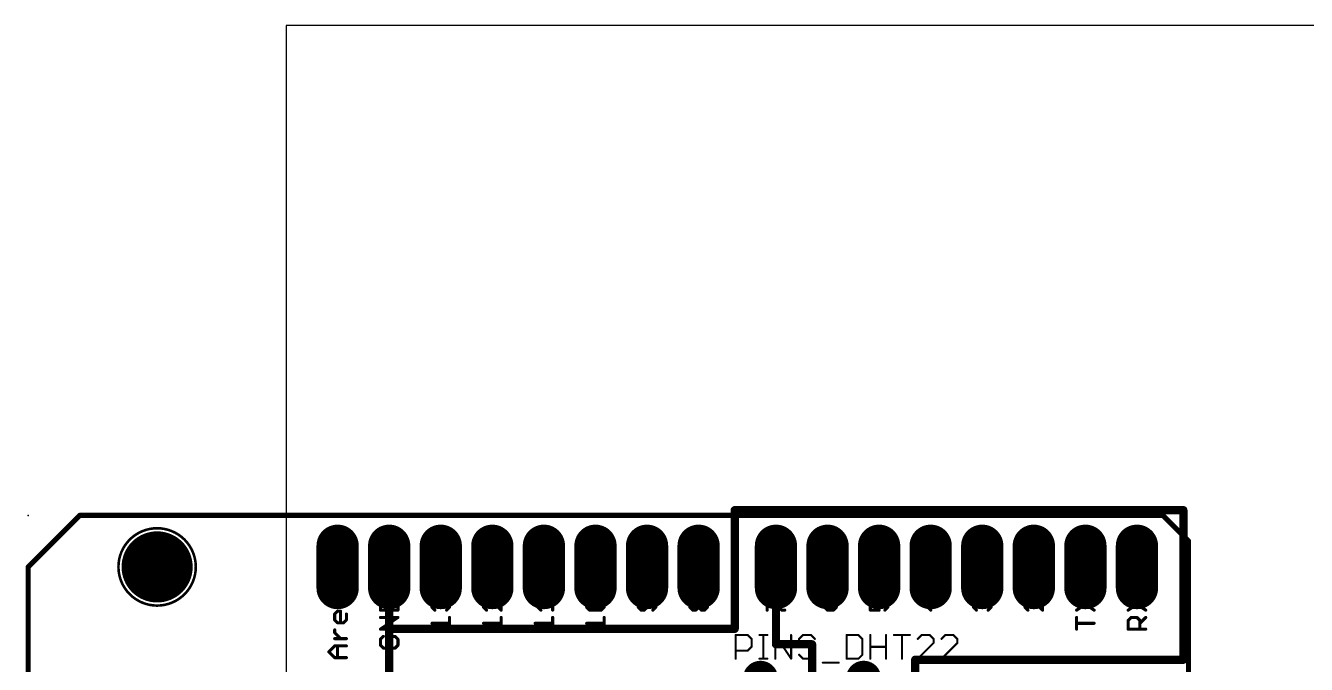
# Model space of a CAD drawing. Extents: x -28 to 100, y 0 to 80.
# Drawn here: x -12.8 to 50.3, y 48.5 to 80 of the extents above; entities that cross this region are included whole.
import ezdxf

# ---------------------------------------------------------------- set-up
doc = ezdxf.new("R2010")
doc.units = 0
for name, color, linetype in [('1', 22, 'CONTINUOUS'), ('17', 82, 'CONTINUOUS'), ('19', 53, 'CONTINUOUS'), ('20', 7, 'CONTINUOUS'), ('21', 253, 'CONTINUOUS'), ('23', 7, 'CONTINUOUS'), ('25', 253, 'CONTINUOUS'), ('29', 253, 'CONTINUOUS'), ('30', 253, 'CONTINUOUS'), ('41', 22, 'CONTINUOUS'), ('42', 175, 'CONTINUOUS'), ('44', 253, 'CONTINUOUS'), ('51', 253, 'CONTINUOUS')]:
    doc.layers.add(name, color=color, linetype=linetype)

# ---------------------------------------------------------------- blocks, each defined once
blk = doc.blocks.new('LONGP100')
at = {"const_width": 1}
blk.add_lwpolyline([(-0.5, 0), (0.5, 0)], dxfattribs=at)
at = {"const_width": 0.5}
for points in [[(-0.5, 0.25, 1), (-0.5, -0.25)], [(0.5, -0.25, 1), (0.5, 0.25)]]:
    blk.add_lwpolyline(points, format="xyb", dxfattribs=at)

msp = doc.modelspace()

# ---------------------------------------------------------------- linework, layer by layer
at = {"layer": '1'}
for points, const_width in [([(44.196, 56.134), (22.098, 56.134)], 0.4064), ([(22.098, 56.134), (22.098, 50.292)], 0.4064), ([(44.196, 48.768), (44.196, 56.134)], 0.4064), ([(30.48, 55.88), (22.86, 55.88)], 0.254), ([(5.08, 53.34), (5.08, 50.292)], 0.4064), ([(24.13, 53.34), (24.13, 49.53)], 0.4064), ([(5.08, 42.418), (5.08, 50.292)], 0.4064), ([(22.098, 50.292), (5.08, 50.292)], 0.4064), ([(24.13, 49.53), (25.908, 49.53)], 0.4064), ([(25.908, 49.53), (25.908, 46.736)], 0.4064), ([(30.988, 46.736), (30.988, 48.768)], 0.4064), ([(30.988, 48.768), (44.196, 48.768)], 0.4064)]:
    msp.add_lwpolyline(points, dxfattribs=dict(at, const_width=const_width))
for points, const_width in [([(22.098, 56.2356, 1), (22.098, 56.0324)], 0.2032), ([(22.1996, 56.134, 1), (21.9964, 56.134)], 0.2032), ([(44.2976, 56.134, 1), (44.0944, 56.134)], 0.2032), ([(44.196, 56.0324, 1), (44.196, 56.2356)], 0.2032), ([(22.86, 55.9435, 1), (22.86, 55.8165)], 0.127), ([(30.48, 55.8165, 1), (30.48, 55.9435)], 0.127), ([(5.1816, 53.34, 1), (4.9784, 53.34)], 0.2032), ([(24.2316, 53.34, 1), (24.0284, 53.34)], 0.2032), ([(5.1816, 50.292, 1), (4.9784, 50.292)], 0.2032), ([(5.08, 50.3936, 1), (5.08, 50.1904)], 0.2032), ([(22.098, 50.1904, 1), (22.098, 50.3936)], 0.2032), ([(4.9784, 50.292, 1), (5.1816, 50.292)], 0.2032), ([(21.9964, 50.292, 1), (22.1996, 50.292)], 0.2032), ([(24.13, 49.6316, 1), (24.13, 49.4284)], 0.2032), ([(24.0284, 49.53, 1), (24.2316, 49.53)], 0.2032), ([(26.0096, 49.53, 1), (25.8064, 49.53)], 0.2032), ([(25.908, 49.4284, 1), (25.908, 49.6316)], 0.2032), ([(31.0896, 48.768, 1), (30.8864, 48.768)], 0.2032), ([(30.988, 48.8696, 1), (30.988, 48.6664)], 0.2032), ([(44.0944, 48.768, 1), (44.2976, 48.768)], 0.2032), ([(44.196, 48.6664, 1), (44.196, 48.8696)], 0.2032)]:
    msp.add_lwpolyline(points, format="xyb", dxfattribs=dict(at, const_width=const_width))
at = {"layer": '19'}
msp.add_line((22.098, 56.134), (22.86, 55.88), dxfattribs=at)
at = {"layer": '20'}
for p, q in [((100, 80), (0, 80)), ((0, 80), (0, 0))]:
    msp.add_line(p, q, dxfattribs=at)
msp.add_circle((-6.35, 53.34), 1.651, dxfattribs=at)
at = {"layer": '21', "const_width": 0.0762}
for points in [[(2.1344, 51.8376, 1), (2.0805, 51.7837)], [(2.2515, 51.7047, 1), (2.2515, 51.6285)], [(2.2246, 51.6396, 1), (2.2785, 51.6935)], [(2.5777, 51.8106, 1), (2.5015, 51.8106)], [(2.9718, 51.6285, 1), (2.9718, 51.7047)], [(4.7915, 51.825, 1), (4.7915, 51.7488)], [(4.8185, 51.76, 1), (4.7646, 51.8138)], [(5.3947, 51.8138, 1), (5.3408, 51.76)], [(5.3677, 51.7488, 1), (5.3677, 51.825)], [(7.3315, 51.825, 1), (7.3315, 51.7488)], [(7.3585, 51.76, 1), (7.3046, 51.8138)], [(7.5025, 51.8138, 1), (7.4486, 51.76)], [(7.4756, 51.7488, 1), (7.4756, 51.825)], [(7.7637, 51.825, 1), (7.7637, 51.7488)], [(7.7906, 51.76, 1), (7.7367, 51.8138)], [(7.9347, 51.8138, 1), (7.8808, 51.76)], [(7.9077, 51.7488, 1), (7.9077, 51.825)], [(9.8715, 51.825, 1), (9.8715, 51.7488)], [(9.8985, 51.76, 1), (9.8446, 51.8138)], [(10.0425, 51.8138, 1), (9.9886, 51.76)], [(10.0156, 51.7488, 1), (10.0156, 51.825)], [(10.6299, 51.7869, 1), (10.5537, 51.7869)], [(13.1699, 51.7869, 1), (13.0937, 51.7869)], [(14.9515, 51.825, 1), (14.9515, 51.7488)], [(14.9785, 51.8138, 1), (14.9246, 51.76)], [(14.9785, 51.76, 1), (14.9246, 51.8138)], [(15.5547, 51.8138, 1), (15.5008, 51.76)], [(15.5277, 51.7488, 1), (15.5277, 51.825)], [(17.4915, 51.825, 1), (17.4915, 51.7488)], [(17.5185, 51.76, 1), (17.4646, 51.8138)], [(17.8177, 51.7869, 1), (17.7415, 51.7869)], [(18.0947, 51.8138, 1), (18.0408, 51.76)], [(18.0677, 51.7488, 1), (18.0677, 51.825)], [(20.0315, 51.825, 1), (20.0315, 51.7488)], [(20.0585, 51.76, 1), (20.0046, 51.8138)], [(20.2025, 51.8138, 1), (20.1486, 51.76)], [(20.1756, 51.7488, 1), (20.1756, 51.825)], [(20.4637, 51.825, 1), (20.4637, 51.7488)], [(20.4906, 51.76, 1), (20.4367, 51.8138)], [(20.6347, 51.8138, 1), (20.5808, 51.76)], [(20.6077, 51.7488, 1), (20.6077, 51.825)], [(23.7356, 51.7869, 1), (23.6594, 51.7869)], [(23.6975, 51.825, 1), (23.6975, 51.7488)], [(23.8685, 51.8138, 1), (23.8146, 51.76)], [(23.8415, 51.7488, 1), (23.8415, 51.825)], [(26.2715, 51.8039, 1), (26.2034, 51.7699)], [(26.8137, 51.825, 1), (26.8137, 51.7488)], [(26.8406, 51.76, 1), (26.7867, 51.8138)], [(26.9847, 51.8138, 1), (26.9308, 51.76)], [(26.9577, 51.7488, 1), (26.9577, 51.825)], [(28.8156, 51.7869, 1), (28.7394, 51.7869)], [(29.2096, 51.825, 1), (29.2096, 51.7488)], [(29.2366, 51.76, 1), (29.1827, 51.8138)], [(29.5247, 51.8138, 1), (29.4708, 51.76)], [(29.4977, 51.7488, 1), (29.4977, 51.825)], [(31.7877, 51.7869, 1), (31.7115, 51.7869)], [(34.0015, 51.825, 1), (34.0015, 51.7488)], [(34.0285, 51.76, 1), (33.9746, 51.8138)], [(34.1725, 51.8138, 1), (34.1186, 51.76)], [(34.1456, 51.7488, 1), (34.1456, 51.825)], [(34.4337, 51.825, 1), (34.4337, 51.7488)], [(34.4606, 51.76, 1), (34.4067, 51.8138)], [(34.6047, 51.8138, 1), (34.5508, 51.76)], [(34.5777, 51.7488, 1), (34.5777, 51.825)], [(36.5415, 51.825, 1), (36.5415, 51.7488)], [(36.5685, 51.76, 1), (36.5146, 51.8138)], [(36.7125, 51.8138, 1), (36.6586, 51.76)], [(36.6856, 51.7488, 1), (36.6856, 51.825)], [(37.2999, 51.7869, 1), (37.2237, 51.7869)], [(38.9586, 51.8186, 1), (38.9163, 51.7552)], [(39.8229, 51.7552, 1), (39.7807, 51.8186)], [(41.4986, 51.8186, 1), (41.4563, 51.7552)], [(42.3629, 51.7552, 1), (42.3207, 51.8186)], [(2.5015, 51.5225, 1), (2.5777, 51.5225)], [(2.5396, 51.2013, 1), (2.5396, 51.1251)], [(2.5666, 51.1363, 1), (2.5127, 51.1902)], [(2.7218, 51.1632, 1), (2.6456, 51.1632)], [(2.6837, 51.1251, 1), (2.6837, 51.2013)], [(4.6205, 51.6698, 1), (4.6744, 51.6159)], [(4.6856, 51.6429, 1), (4.6094, 51.6429)], [(4.6475, 51.2488, 1), (4.6475, 51.1726)], [(4.6094, 51.2107, 1), (4.6856, 51.2107)], [(5.5499, 51.6429, 1), (5.4737, 51.6429)], [(5.4737, 51.2107, 1), (5.5499, 51.2107)], [(5.4849, 51.6159, 1), (5.5387, 51.6698)], [(5.5118, 51.1726, 1), (5.5118, 51.2488)], [(7.1605, 51.6698, 1), (7.2144, 51.6159)], [(7.2144, 51.3817, 1), (7.1605, 51.3278)], [(7.2256, 51.6429, 1), (7.1494, 51.6429)], [(7.1494, 51.3547, 1), (7.2256, 51.3547)], [(7.3046, 51.1837, 1), (7.3585, 51.2376)], [(7.6577, 51.6429, 1), (7.5815, 51.6429)], [(7.5927, 51.6698, 1), (7.6466, 51.6159)], [(7.5815, 51.4988, 1), (7.6577, 51.4988)], [(7.5927, 51.6159, 1), (7.6466, 51.6698)], [(7.8808, 51.2376, 1), (7.9347, 51.1837)], [(8.0899, 51.6429, 1), (8.0137, 51.6429)], [(8.0137, 51.3547, 1), (8.0899, 51.3547)], [(8.0249, 51.6159, 1), (8.0787, 51.6698)], [(8.0787, 51.3278, 1), (8.0249, 51.3817)], [(9.7005, 51.6698, 1), (9.7544, 51.6159)], [(9.7544, 51.3817, 1), (9.7005, 51.3278)], [(9.7656, 51.6429, 1), (9.6894, 51.6429)], [(9.6894, 51.3547, 1), (9.7656, 51.3547)], [(9.8446, 51.1837, 1), (9.8985, 51.2376)], [(10.5537, 51.2107, 1), (10.6299, 51.2107)], [(10.5649, 51.1837, 1), (10.6187, 51.2376)], [(12.2944, 51.5257, 1), (12.2405, 51.4719)], [(12.2675, 51.5369, 1), (12.2675, 51.4607)], [(12.5286, 51.1837, 1), (12.5825, 51.2376)], [(13.0937, 51.2107, 1), (13.1699, 51.2107)], [(13.1318, 51.4607, 1), (13.1318, 51.5369)], [(14.7805, 51.6698, 1), (14.8344, 51.6159)], [(14.8344, 51.3817, 1), (14.7805, 51.3278)], [(14.8456, 51.6429, 1), (14.7694, 51.6429)], [(14.7694, 51.3547, 1), (14.8456, 51.3547)], [(14.9515, 51.2488, 1), (14.9515, 51.1726)], [(14.9246, 51.1837, 1), (14.9785, 51.2376)], [(15.5008, 51.2376, 1), (15.5547, 51.1837)], [(15.5008, 51.1837, 1), (15.5547, 51.2376)], [(15.5277, 51.1726, 1), (15.5277, 51.2488)], [(15.7099, 51.6429, 1), (15.6337, 51.6429)], [(15.6337, 51.3547, 1), (15.7099, 51.3547)], [(15.6449, 51.6159, 1), (15.6987, 51.6698)], [(15.6987, 51.3278, 1), (15.6449, 51.3817)], [(17.3205, 51.6698, 1), (17.3744, 51.6159)], [(17.3744, 51.3817, 1), (17.3205, 51.3278)], [(17.3856, 51.6429, 1), (17.3094, 51.6429)], [(17.3094, 51.3547, 1), (17.3856, 51.3547)], [(17.4915, 51.2488, 1), (17.4915, 51.1726)], [(17.4646, 51.1837, 1), (17.5185, 51.2376)], [(17.6086, 51.2376, 1), (17.6625, 51.1837)], [(17.6356, 51.1726, 1), (17.6356, 51.2488)], [(17.7415, 51.3547, 1), (17.8177, 51.3547)], [(17.8066, 51.3278, 1), (17.7527, 51.3817)], [(18.0408, 51.2376, 1), (18.0947, 51.1837)], [(18.2499, 51.6429, 1), (18.1737, 51.6429)], [(18.1737, 51.3547, 1), (18.2499, 51.3547)], [(18.1849, 51.6159, 1), (18.2387, 51.6698)], [(18.2387, 51.3278, 1), (18.1849, 51.3817)], [(19.8605, 51.6698, 1), (19.9144, 51.6159)], [(19.9144, 51.3817, 1), (19.8605, 51.3278)], [(19.9256, 51.6429, 1), (19.8494, 51.6429)], [(19.8494, 51.3547, 1), (19.9256, 51.3547)], [(20.0315, 51.2488, 1), (20.0315, 51.1726)], [(20.0046, 51.1837, 1), (20.0585, 51.2376)], [(20.1486, 51.2376, 1), (20.2025, 51.1837)], [(20.1756, 51.1726, 1), (20.1756, 51.2488)], [(20.3577, 51.6429, 1), (20.2815, 51.6429)], [(20.2927, 51.6698, 1), (20.3466, 51.6159)], [(20.3466, 51.3817, 1), (20.2927, 51.3278)], [(20.2815, 51.3547, 1), (20.3577, 51.3547)], [(20.2927, 51.6159, 1), (20.3466, 51.6698)], [(20.3466, 51.3278, 1), (20.2927, 51.3817)], [(20.4637, 51.2488, 1), (20.4637, 51.1726)], [(20.4367, 51.1837, 1), (20.4906, 51.2376)], [(20.5808, 51.2376, 1), (20.6347, 51.1837)], [(20.6077, 51.1726, 1), (20.6077, 51.2488)], [(20.7899, 51.6429, 1), (20.7137, 51.6429)], [(20.7137, 51.3547, 1), (20.7899, 51.3547)], [(20.7249, 51.6159, 1), (20.7787, 51.6698)], [(20.7787, 51.3278, 1), (20.7249, 51.3817)], [(23.6594, 51.2107, 1), (23.7356, 51.2107)], [(24.4177, 51.2488, 1), (24.4177, 51.1726)], [(24.3908, 51.1837, 1), (24.4447, 51.2376)], [(24.5618, 51.1726, 1), (24.5618, 51.2488)], [(26.4085, 51.5257, 1), (26.3546, 51.4719)], [(26.3474, 51.4818, 1), (26.4156, 51.5158)], [(26.7077, 51.6429, 1), (26.6315, 51.6429)], [(26.6427, 51.6698, 1), (26.6966, 51.6159)], [(26.6696, 51.2488, 1), (26.6696, 51.1726)], [(26.6315, 51.2107, 1), (26.7077, 51.2107)], [(26.6427, 51.1837, 1), (26.6966, 51.2376)], [(26.9308, 51.2376, 1), (26.9847, 51.1837)], [(26.9577, 51.1726, 1), (26.9577, 51.2488)], [(27.1399, 51.6429, 1), (27.0637, 51.6429)], [(27.0637, 51.3547, 1), (27.1399, 51.3547)], [(27.0749, 51.6159, 1), (27.1287, 51.6698)], [(27.1287, 51.3278, 1), (27.0749, 51.3817)], [(28.7775, 51.2488, 1), (28.7775, 51.1726)], [(28.7394, 51.2107, 1), (28.8156, 51.2107)], [(29.0386, 51.6698, 1), (29.0925, 51.6159)], [(29.1037, 51.6429, 1), (29.0275, 51.6429)], [(29.0997, 51.5158, 1), (29.0315, 51.4818)], [(29.0275, 51.4988, 1), (29.1037, 51.4988)], [(29.1756, 51.1936, 1), (29.2437, 51.2277)], [(29.2096, 51.1726, 1), (29.2096, 51.2488)], [(29.4708, 51.2376, 1), (29.5247, 51.1837)], [(29.6799, 51.6429, 1), (29.6037, 51.6429)], [(29.6037, 51.3547, 1), (29.6799, 51.3547)], [(29.6149, 51.6159, 1), (29.6687, 51.6698)], [(29.6687, 51.3278, 1), (29.6149, 51.3817)], [(31.3444, 51.6698, 1), (31.2905, 51.6159)], [(31.3175, 51.681, 1), (31.3175, 51.6048)], [(31.7115, 51.2107, 1), (31.7877, 51.2107)], [(31.7227, 51.1837, 1), (31.7766, 51.2376)], [(32.1818, 51.6048, 1), (32.1818, 51.681)], [(33.8305, 51.6698, 1), (33.8844, 51.6159)], [(33.8844, 51.3817, 1), (33.8305, 51.3278)], [(33.8956, 51.6429, 1), (33.8194, 51.6429)], [(33.8194, 51.3547, 1), (33.8956, 51.3547)], [(33.9746, 51.1837, 1), (34.0285, 51.2376)], [(34.3277, 51.6429, 1), (34.2515, 51.6429)], [(34.2627, 51.6698, 1), (34.3166, 51.6159)], [(34.2515, 51.4988, 1), (34.3277, 51.4988)], [(34.2627, 51.6159, 1), (34.3166, 51.6698)], [(34.5508, 51.2376, 1), (34.6047, 51.1837)], [(34.7599, 51.6429, 1), (34.6837, 51.6429)], [(34.6837, 51.3547, 1), (34.7599, 51.3547)], [(34.6949, 51.6159, 1), (34.7487, 51.6698)], [(34.7487, 51.3278, 1), (34.6949, 51.3817)], [(36.3705, 51.6698, 1), (36.4244, 51.6159)], [(36.4244, 51.3817, 1), (36.3705, 51.3278)], [(36.4356, 51.6429, 1), (36.3594, 51.6429)], [(36.3594, 51.3547, 1), (36.4356, 51.3547)], [(36.5146, 51.1837, 1), (36.5685, 51.2376)], [(37.2237, 51.2107, 1), (37.2999, 51.2107)], [(37.2349, 51.1837, 1), (37.2887, 51.2376)], [(38.9163, 51.2424, 1), (38.9586, 51.179)], [(39.7807, 51.179, 1), (39.8229, 51.2424)], [(41.4563, 51.2424, 1), (41.4986, 51.179)], [(42.3207, 51.179, 1), (42.3629, 51.2424)], [(2.3686, 51.0461, 1), (2.4225, 50.9922)], [(2.4225, 50.758, 1), (2.3686, 50.7041)], [(2.4337, 51.0192, 1), (2.3575, 51.0192)], [(2.3575, 50.7311, 1), (2.4337, 50.7311)], [(2.5396, 50.6251, 1), (2.5396, 50.5489)], [(2.5127, 50.5601, 1), (2.5666, 50.6139)], [(2.6456, 50.587, 1), (2.7218, 50.587)], [(2.8008, 50.6139, 1), (2.8547, 50.5601)], [(2.8277, 50.5489, 1), (2.8277, 50.6251)], [(3.0099, 51.0192, 1), (2.9337, 51.0192)], [(2.9337, 50.7311, 1), (3.0099, 50.7311)], [(2.9987, 50.7041, 1), (2.9449, 50.758)], [(4.6475, 50.8895, 1), (4.6475, 50.8133)], [(5.5329, 50.8197, 1), (5.4907, 50.8831)], [(5.5118, 50.8133, 1), (5.5118, 50.8895)], [(7.2144, 50.5902, 1), (7.1605, 50.5363)], [(7.1875, 50.6014, 1), (7.1875, 50.5252)], [(8.0899, 50.8514, 1), (8.0137, 50.8514)], [(8.0518, 50.5252, 1), (8.0518, 50.6014)], [(9.7544, 50.5902, 1), (9.7005, 50.5363)], [(9.7275, 50.6014, 1), (9.7275, 50.5252)], [(10.6299, 50.8514, 1), (10.5537, 50.8514)], [(10.5918, 50.5252, 1), (10.5918, 50.6014)], [(12.2944, 50.5902, 1), (12.2405, 50.5363)], [(12.2675, 50.6014, 1), (12.2675, 50.5252)], [(13.1699, 50.8514, 1), (13.0937, 50.8514)], [(13.1318, 50.5252, 1), (13.1318, 50.6014)], [(14.8344, 50.5902, 1), (14.7805, 50.5363)], [(14.8075, 50.6014, 1), (14.8075, 50.5252)], [(15.7099, 50.8514, 1), (15.6337, 50.8514)], [(15.6718, 50.5252, 1), (15.6718, 50.6014)], [(38.9756, 50.8514, 1), (38.8994, 50.8514)], [(38.9375, 50.6014, 1), (38.9375, 50.5252)], [(39.8018, 50.5252, 1), (39.8018, 50.6014)], [(41.4505, 50.7343, 1), (41.5044, 50.6804)], [(41.5156, 50.7073, 1), (41.4394, 50.7073)], [(41.6215, 50.8895, 1), (41.6215, 50.8133)], [(41.6485, 50.8244, 1), (41.5946, 50.8783)], [(41.9366, 50.8783, 1), (41.8827, 50.8244)], [(41.9096, 50.8133, 1), (41.9096, 50.8895)], [(42.0267, 50.5902, 1), (42.0806, 50.5363)], [(42.0918, 50.7073, 1), (42.0156, 50.7073)], [(42.0267, 50.6804, 1), (42.0806, 50.7343)], [(42.3687, 50.8244, 1), (42.3149, 50.8783)], [(2.4225, 50.1225, 1), (2.3686, 50.0686)], [(2.4337, 50.2396, 1), (2.3575, 50.2396)], [(2.3575, 50.0955, 1), (2.4337, 50.0955)], [(2.3956, 49.8455, 1), (2.3956, 49.7693)], [(2.6567, 49.7805, 1), (2.7106, 49.8343)], [(2.9718, 49.7693, 1), (2.9718, 49.8455)], [(4.6263, 50.3069, 1), (4.6686, 50.2435)], [(4.6205, 49.7988, 1), (4.6744, 49.7449)], [(4.6475, 50.3133, 1), (4.6475, 50.2371)], [(4.6856, 49.7718, 1), (4.6094, 49.7718)], [(4.8185, 49.8889, 1), (4.7646, 49.9428)], [(5.0796, 49.954, 1), (5.0796, 49.8778)], [(5.1177, 49.9159, 1), (5.0415, 49.9159)], [(5.3947, 49.9428, 1), (5.3408, 49.8889)], [(5.3677, 49.8778, 1), (5.3677, 49.954)], [(5.5499, 49.7718, 1), (5.4737, 49.7718)], [(5.4849, 49.7449, 1), (5.5387, 49.7988)], [(5.5118, 50.2371, 1), (5.5118, 50.3133)], [(7.4486, 50.2482, 1), (7.5025, 50.3021)], [(8.0137, 50.2752, 1), (8.0899, 50.2752)], [(9.9886, 50.2482, 1), (10.0425, 50.3021)], [(10.5537, 50.2752, 1), (10.6299, 50.2752)], [(12.5286, 50.2482, 1), (12.5825, 50.3021)], [(13.0937, 50.2752, 1), (13.1699, 50.2752)], [(15.0686, 50.2482, 1), (15.1225, 50.3021)], [(15.6337, 50.2752, 1), (15.7099, 50.2752)], [(38.8994, 50.2752, 1), (38.9756, 50.2752)], [(41.4775, 50.3133, 1), (41.4775, 50.2371)], [(41.4394, 50.2752, 1), (41.5156, 50.2752)], [(42.0156, 50.2752, 1), (42.0918, 50.2752)], [(42.3418, 50.2371, 1), (42.3418, 50.3133)], [(2.1344, 49.1869, 1), (2.0805, 49.1331)], [(2.0805, 49.1869, 1), (2.1344, 49.1331)], [(2.3956, 49.4862, 1), (2.3956, 49.41)], [(2.4225, 49.4212, 1), (2.3686, 49.4751)], [(2.5777, 49.4481, 1), (2.5015, 49.4481)], [(2.9718, 49.41, 1), (2.9718, 49.4862)], [(4.6744, 49.5106, 1), (4.6205, 49.4568)], [(4.6094, 49.4837, 1), (4.6856, 49.4837)], [(4.7915, 49.3777, 1), (4.7915, 49.3015)], [(4.7646, 49.3127, 1), (4.8185, 49.3666)], [(5.0415, 49.6278, 1), (5.1177, 49.6278)], [(5.3408, 49.3666, 1), (5.3947, 49.3127)], [(5.3677, 49.3015, 1), (5.3677, 49.3777)], [(5.4737, 49.4837, 1), (5.5499, 49.4837)], [(5.5387, 49.4568, 1), (5.4849, 49.5106)], [(2.3956, 48.91, 1), (2.3956, 48.8338)], [(2.3686, 48.8449, 1), (2.4225, 48.8988)], [(2.5015, 48.8719, 1), (2.5777, 48.8719)], [(2.9718, 48.8338, 1), (2.9718, 48.91)]]:
    msp.add_lwpolyline(points, format="xyb", dxfattribs=at)
at = {"layer": '21', "const_width": 0.1524}
for points in [[(2.2515, 51.6666), (2.1075, 51.8106)], [(2.9718, 51.6666), (2.2515, 51.6666)], [(2.5396, 51.5225), (2.5396, 51.8106)], [(4.7915, 51.7869), (4.6475, 51.6429)], [(5.3677, 51.7869), (4.7915, 51.7869)], [(5.5118, 51.6429), (5.3677, 51.7869)], [(7.1875, 51.6429), (7.3315, 51.7869)], [(7.3315, 51.7869), (7.4756, 51.7869)], [(7.4756, 51.7869), (7.6196, 51.6429)], [(7.6196, 51.6429), (7.7637, 51.7869)], [(7.7637, 51.7869), (7.9077, 51.7869)], [(7.9077, 51.7869), (8.0518, 51.6429)], [(9.8715, 51.7869), (9.7275, 51.6429)], [(10.0156, 51.7869), (9.8715, 51.7869)], [(10.5918, 51.2107), (10.0156, 51.7869)], [(10.5918, 51.7869), (10.5918, 51.2107)], [(13.1318, 51.2107), (13.1318, 51.7869)], [(14.8075, 51.6429), (14.9515, 51.7869)], [(14.9515, 51.7869), (15.5277, 51.7869)], [(15.5277, 51.2107), (14.9515, 51.7869)], [(15.5277, 51.7869), (15.6718, 51.6429)], [(17.4915, 51.7869), (17.3475, 51.6429)], [(18.0677, 51.7869), (17.4915, 51.7869)], [(17.7796, 51.3547), (17.7796, 51.7869)], [(18.2118, 51.6429), (18.0677, 51.7869)], [(19.8875, 51.6429), (20.0315, 51.7869)], [(20.0315, 51.7869), (20.1756, 51.7869)], [(20.1756, 51.7869), (20.3196, 51.6429)], [(20.3196, 51.6429), (20.4637, 51.7869)], [(20.4637, 51.7869), (20.6077, 51.7869)], [(20.6077, 51.7869), (20.7518, 51.6429)], [(23.6975, 51.2107), (23.6975, 51.7869)], [(23.6975, 51.7869), (23.8415, 51.7869)], [(23.8415, 51.7869), (24.4177, 51.2107)], [(26.2375, 51.7869), (26.3815, 51.4988)], [(26.8137, 51.7869), (26.6696, 51.6429)], [(26.9577, 51.7869), (26.8137, 51.7869)], [(27.1018, 51.6429), (26.9577, 51.7869)], [(28.7775, 51.7869), (28.7775, 51.2107)], [(29.0656, 51.6429), (29.2096, 51.7869)], [(29.2096, 51.7869), (29.4977, 51.7869)], [(29.4977, 51.7869), (29.6418, 51.6429)], [(31.7496, 51.2107), (31.7496, 51.7869)], [(33.8575, 51.6429), (34.0015, 51.7869)], [(34.0015, 51.7869), (34.1456, 51.7869)], [(34.1456, 51.7869), (34.2896, 51.6429)], [(34.2896, 51.6429), (34.4337, 51.7869)], [(34.4337, 51.7869), (34.5777, 51.7869)], [(34.5777, 51.7869), (34.7218, 51.6429)], [(36.5415, 51.7869), (36.3975, 51.6429)], [(36.6856, 51.7869), (36.5415, 51.7869)], [(37.2618, 51.2107), (36.6856, 51.7869)], [(37.2618, 51.7869), (37.2618, 51.2107)], [(38.9375, 51.2107), (39.8018, 51.7869)], [(38.9375, 51.7869), (39.8018, 51.2107)], [(41.4775, 51.2107), (42.3418, 51.7869)], [(41.4775, 51.7869), (42.3418, 51.2107)], [(2.3956, 51.0192), (2.5396, 51.1632)], [(2.5396, 51.1632), (2.6837, 51.1632)], [(2.6837, 51.1632), (2.6837, 50.587)], [(4.6475, 51.6429), (4.6475, 51.2107)], [(4.6475, 51.2107), (5.5118, 51.2107)], [(5.5118, 51.2107), (5.5118, 51.6429)], [(7.1875, 51.3547), (7.1875, 51.6429)], [(7.3315, 51.2107), (7.1875, 51.3547)], [(7.6196, 51.6429), (7.6196, 51.4988)], [(8.0518, 51.3547), (7.9077, 51.2107)], [(8.0518, 51.6429), (8.0518, 51.3547)], [(9.7275, 51.6429), (9.7275, 51.3547)], [(9.7275, 51.3547), (9.8715, 51.2107)], [(12.5556, 51.2107), (12.2675, 51.4988)], [(12.2675, 51.4988), (13.1318, 51.4988)], [(14.8075, 51.3547), (14.8075, 51.6429)], [(14.9515, 51.2107), (14.8075, 51.3547)], [(15.5277, 51.2107), (14.9515, 51.2107)], [(15.6718, 51.3547), (15.5277, 51.2107)], [(15.6718, 51.6429), (15.6718, 51.3547)], [(17.3475, 51.6429), (17.3475, 51.3547)], [(17.3475, 51.3547), (17.4915, 51.2107)], [(17.4915, 51.2107), (17.6356, 51.2107)], [(17.6356, 51.2107), (17.7796, 51.3547)], [(18.0677, 51.2107), (18.2118, 51.3547)], [(18.2118, 51.3547), (18.2118, 51.6429)], [(19.8875, 51.3547), (19.8875, 51.6429)], [(20.0315, 51.2107), (19.8875, 51.3547)], [(20.1756, 51.2107), (20.0315, 51.2107)], [(20.3196, 51.3547), (20.1756, 51.2107)], [(20.3196, 51.3547), (20.3196, 51.6429)], [(20.4637, 51.2107), (20.3196, 51.3547)], [(20.6077, 51.2107), (20.4637, 51.2107)], [(20.7518, 51.3547), (20.6077, 51.2107)], [(20.7518, 51.6429), (20.7518, 51.3547)], [(24.4177, 51.2107), (24.5618, 51.2107)], [(26.3815, 51.4988), (26.6696, 51.2107)], [(26.6696, 51.6429), (26.6696, 51.2107)], [(26.6696, 51.2107), (26.9577, 51.2107)], [(26.9577, 51.2107), (27.1018, 51.3547)], [(27.1018, 51.3547), (27.1018, 51.6429)], [(28.7775, 51.2107), (29.2096, 51.2107)], [(29.0656, 51.4988), (29.0656, 51.6429)], [(29.2096, 51.2107), (29.0656, 51.4988)], [(29.6418, 51.3547), (29.4977, 51.2107)], [(29.6418, 51.6429), (29.6418, 51.3547)], [(32.1818, 51.6429), (31.3175, 51.6429)], [(31.3175, 51.6429), (31.7496, 51.2107)], [(33.8575, 51.3547), (33.8575, 51.6429)], [(34.0015, 51.2107), (33.8575, 51.3547)], [(34.2896, 51.6429), (34.2896, 51.4988)], [(34.7218, 51.3547), (34.5777, 51.2107)], [(34.7218, 51.6429), (34.7218, 51.3547)], [(36.3975, 51.6429), (36.3975, 51.3547)], [(36.3975, 51.3547), (36.5415, 51.2107)], [(2.3956, 50.7311), (2.3956, 51.0192)], [(2.5396, 50.587), (2.3956, 50.7311)], [(2.8277, 50.587), (2.5396, 50.587)], [(2.9718, 50.7311), (2.8277, 50.587)], [(2.9718, 51.0192), (2.9718, 50.7311)], [(4.6475, 50.2752), (5.5118, 50.8514)], [(5.5118, 50.8514), (4.6475, 50.8514)], [(7.4756, 50.2752), (7.1875, 50.5633)], [(7.1875, 50.5633), (8.0518, 50.5633)], [(8.0518, 50.2752), (8.0518, 50.8514)], [(10.0156, 50.2752), (9.7275, 50.5633)], [(9.7275, 50.5633), (10.5918, 50.5633)], [(10.5918, 50.2752), (10.5918, 50.8514)], [(12.5556, 50.2752), (12.2675, 50.5633)], [(12.2675, 50.5633), (13.1318, 50.5633)], [(13.1318, 50.2752), (13.1318, 50.8514)], [(15.0956, 50.2752), (14.8075, 50.5633)], [(14.8075, 50.5633), (15.6718, 50.5633)], [(15.6718, 50.2752), (15.6718, 50.8514)], [(38.9375, 50.2752), (38.9375, 50.8514)], [(39.8018, 50.5633), (38.9375, 50.5633)], [(41.4775, 50.7073), (41.6215, 50.8514)], [(41.4775, 50.2752), (41.4775, 50.7073)], [(41.6215, 50.8514), (41.9096, 50.8514)], [(41.9096, 50.8514), (42.0537, 50.7073)], [(42.0537, 50.5633), (42.3418, 50.8514)], [(42.0537, 50.7073), (42.0537, 50.2752)], [(2.3956, 50.0955), (2.3956, 50.2396)], [(2.6837, 49.8074), (2.3956, 50.0955)], [(2.9718, 49.8074), (2.3956, 49.8074)], [(5.5118, 50.2752), (4.6475, 50.2752)], [(4.7915, 49.9159), (4.6475, 49.7718)], [(4.6475, 49.7718), (4.6475, 49.4837)], [(5.3677, 49.9159), (5.0796, 49.9159)], [(5.0796, 49.9159), (5.0796, 49.6278)], [(5.5118, 49.7718), (5.3677, 49.9159)], [(5.5118, 49.4837), (5.5118, 49.7718)], [(42.3418, 50.2752), (41.4775, 50.2752)], [(2.1075, 49.16), (2.3956, 49.4481)], [(2.3956, 48.8719), (2.1075, 49.16)], [(2.3956, 49.4481), (2.9718, 49.4481)], [(2.5396, 48.8719), (2.5396, 49.4481)], [(4.6475, 49.4837), (4.7915, 49.3396)], [(4.7915, 49.3396), (5.3677, 49.3396)], [(5.3677, 49.3396), (5.5118, 49.4837)], [(2.9718, 48.8719), (2.3956, 48.8719)]]:
    msp.add_lwpolyline(points, dxfattribs=at)
at = {"layer": '23'}
msp.add_point((-12.7, 55.88), dxfattribs=at)
at = {"layer": '25', "const_width": 0.1016}
for points in [[(22.1488, 48.8188), (22.1488, 49.9882)], [(22.1488, 49.9882), (22.7335, 49.9882)], [(22.7335, 49.9882), (22.9284, 49.7933)], [(22.9284, 49.7933), (22.9284, 49.4035)], [(23.3182, 49.9882), (23.708, 49.9882)], [(23.5131, 48.8188), (23.5131, 49.9882)], [(24.0978, 48.8188), (24.0978, 49.9882)], [(24.0978, 49.9882), (24.8774, 48.8188)], [(24.8774, 48.8188), (24.8774, 49.9882)], [(25.4621, 49.9882), (25.2672, 49.7933)], [(25.2672, 49.7933), (25.2672, 49.5984)], [(25.8519, 49.9882), (25.4621, 49.9882)], [(26.0468, 49.7933), (25.8519, 49.9882)], [(27.606, 49.9882), (27.606, 48.8188)], [(28.1907, 49.9882), (27.606, 49.9882)], [(28.3856, 49.7933), (28.1907, 49.9882)], [(28.3856, 49.0137), (28.3856, 49.7933)], [(28.7754, 48.8188), (28.7754, 49.9882)], [(29.555, 49.9882), (29.555, 48.8188)], [(29.9448, 49.9882), (30.7244, 49.9882)], [(30.3346, 48.8188), (30.3346, 49.9882)], [(31.3091, 49.9882), (31.1142, 49.7933)], [(31.6989, 49.9882), (31.3091, 49.9882)], [(31.8938, 49.7933), (31.6989, 49.9882)], [(31.8938, 49.5984), (31.8938, 49.7933)], [(32.4785, 49.9882), (32.2836, 49.7933)], [(32.8683, 49.9882), (32.4785, 49.9882)], [(33.0632, 49.7933), (32.8683, 49.9882)], [(33.0632, 49.5984), (33.0632, 49.7933)], [(22.7335, 49.2086), (22.1488, 49.2086)], [(22.9284, 49.4035), (22.7335, 49.2086)], [(25.2672, 49.5984), (25.4621, 49.4035)], [(25.4621, 49.4035), (25.8519, 49.4035)], [(25.8519, 49.4035), (26.0468, 49.2086)], [(26.0468, 49.2086), (26.0468, 49.0137)], [(28.7754, 49.4035), (29.555, 49.4035)], [(31.1142, 48.8188), (31.8938, 49.5984)], [(32.2836, 48.8188), (33.0632, 49.5984)], [(23.3182, 48.8188), (23.708, 48.8188)], [(25.4621, 48.8188), (25.2672, 49.0137)], [(25.8519, 48.8188), (25.4621, 48.8188)], [(26.0468, 49.0137), (25.8519, 48.8188)], [(26.4366, 48.6239), (27.2162, 48.6239)], [(27.606, 48.8188), (28.1907, 48.8188)], [(28.1907, 48.8188), (28.3856, 49.0137)], [(31.8938, 48.8188), (31.1142, 48.8188)], [(33.0632, 48.8188), (32.2836, 48.8188)]]:
    msp.add_lwpolyline(points, dxfattribs=at)
at = {"layer": '25', "const_width": 0.0508}
for points in [[(22.1742, 49.9882, 1), (22.1234, 49.9882)], [(22.1488, 50.0136, 1), (22.1488, 49.9628)], [(22.7515, 50.0062, 1), (22.7155, 49.9702)], [(22.7335, 49.9628, 1), (22.7335, 50.0136)], [(22.9538, 49.7933, 1), (22.903, 49.7933)], [(22.9104, 49.7753, 1), (22.9464, 49.8113)], [(23.3182, 50.0136, 1), (23.3182, 49.9628)], [(23.5385, 49.9882, 1), (23.4877, 49.9882)], [(23.708, 49.9628, 1), (23.708, 50.0136)], [(24.1232, 49.9882, 1), (24.0724, 49.9882)], [(24.1189, 50.0023, 1), (24.0767, 49.9741)], [(24.9028, 49.9882, 1), (24.852, 49.9882)], [(25.2492, 49.8113, 1), (25.2852, 49.7753)], [(25.2926, 49.7933, 1), (25.2418, 49.7933)], [(25.4621, 50.0136, 1), (25.4621, 49.9628)], [(25.48, 49.9702, 1), (25.4441, 50.0062)], [(25.8698, 50.0062, 1), (25.8339, 49.9702)], [(25.8519, 49.9628, 1), (25.8519, 50.0136)], [(26.0288, 49.7753, 1), (26.0647, 49.8113)], [(27.6314, 49.9882, 1), (27.5806, 49.9882)], [(27.606, 50.0136, 1), (27.606, 49.9628)], [(28.2086, 50.0062, 1), (28.1727, 49.9702)], [(28.1907, 49.9628, 1), (28.1907, 50.0136)], [(28.411, 49.7933, 1), (28.3602, 49.7933)], [(28.3676, 49.7753, 1), (28.4035, 49.8113)], [(28.8008, 49.9882, 1), (28.75, 49.9882)], [(29.5804, 49.9882, 1), (29.5296, 49.9882)], [(29.9448, 50.0136, 1), (29.9448, 49.9628)], [(30.36, 49.9882, 1), (30.3092, 49.9882)], [(30.7244, 49.9628, 1), (30.7244, 50.0136)], [(31.0962, 49.8113, 1), (31.1321, 49.7753)], [(31.3091, 50.0136, 1), (31.3091, 49.9628)], [(31.327, 49.9702, 1), (31.2911, 50.0062)], [(31.7168, 50.0062, 1), (31.6809, 49.9702)], [(31.6989, 49.9628, 1), (31.6989, 50.0136)], [(31.9192, 49.7933, 1), (31.8684, 49.7933)], [(31.8758, 49.7753, 1), (31.9117, 49.8113)], [(32.2656, 49.8113, 1), (32.3015, 49.7753)], [(32.4785, 50.0136, 1), (32.4785, 49.9628)], [(32.4964, 49.9702, 1), (32.4605, 50.0062)], [(32.8862, 50.0062, 1), (32.8503, 49.9702)], [(32.8683, 49.9628, 1), (32.8683, 50.0136)], [(33.0886, 49.7933, 1), (33.0378, 49.7933)], [(33.0452, 49.7753, 1), (33.0811, 49.8113)], [(22.1488, 49.234, 1), (22.1488, 49.1832)], [(22.7155, 49.2266, 1), (22.7515, 49.1906)], [(22.7335, 49.1832, 1), (22.7335, 49.234)], [(22.903, 49.4035, 1), (22.9538, 49.4035)], [(22.9464, 49.3855, 1), (22.9104, 49.4215)], [(25.2852, 49.6164, 1), (25.2492, 49.5804)], [(25.2418, 49.5984, 1), (25.2926, 49.5984)], [(25.4621, 49.4289, 1), (25.4621, 49.3781)], [(25.4441, 49.3855, 1), (25.48, 49.4215)], [(25.8698, 49.4215, 1), (25.8339, 49.3855)], [(25.8519, 49.3781, 1), (25.8519, 49.4289)], [(26.0722, 49.2086, 1), (26.0214, 49.2086)], [(26.0288, 49.1906, 1), (26.0647, 49.2266)], [(28.7754, 49.4289, 1), (28.7754, 49.3781)], [(29.555, 49.3781, 1), (29.555, 49.4289)], [(31.8684, 49.5984, 1), (31.9192, 49.5984)], [(31.9117, 49.5804, 1), (31.8758, 49.6164)], [(33.0378, 49.5984, 1), (33.0886, 49.5984)], [(33.0811, 49.5804, 1), (33.0452, 49.6164)], [(22.1234, 48.8188, 1), (22.1742, 48.8188)], [(23.3182, 48.8442, 1), (23.3182, 48.7934)], [(23.4877, 48.8188, 1), (23.5385, 48.8188)], [(23.708, 48.7934, 1), (23.708, 48.8442)], [(24.0724, 48.8188, 1), (24.1232, 48.8188)], [(24.852, 48.8188, 1), (24.9028, 48.8188)], [(24.8563, 48.8047, 1), (24.8985, 48.8329)], [(25.2852, 49.0317, 1), (25.2492, 48.9957)], [(25.4621, 48.8442, 1), (25.4621, 48.7934)], [(25.4441, 48.8008, 1), (25.48, 48.8368)], [(25.8339, 48.8368, 1), (25.8698, 48.8008)], [(25.8519, 48.7934, 1), (25.8519, 48.8442)], [(26.0214, 49.0137, 1), (26.0722, 49.0137)], [(26.0647, 48.9957, 1), (26.0288, 49.0317)], [(26.4366, 48.6493, 1), (26.4366, 48.5985)], [(27.2162, 48.5985, 1), (27.2162, 48.6493)], [(27.606, 48.8442, 1), (27.606, 48.7934)], [(27.5806, 48.8188, 1), (27.6314, 48.8188)], [(28.1727, 48.8368, 1), (28.2086, 48.8008)], [(28.1907, 48.7934, 1), (28.1907, 48.8442)], [(28.3602, 49.0137, 1), (28.411, 49.0137)], [(28.4035, 48.9957, 1), (28.3676, 49.0317)], [(28.75, 48.8188, 1), (28.8008, 48.8188)], [(29.5296, 48.8188, 1), (29.5804, 48.8188)], [(30.3092, 48.8188, 1), (30.36, 48.8188)], [(31.0962, 48.8368, 1), (31.1321, 48.8008)], [(31.1142, 48.8442, 1), (31.1142, 48.7934)], [(31.8938, 48.7934, 1), (31.8938, 48.8442)], [(32.2656, 48.8368, 1), (32.3015, 48.8008)], [(32.2836, 48.8442, 1), (32.2836, 48.7934)], [(33.0632, 48.7934, 1), (33.0632, 48.8442)]]:
    msp.add_lwpolyline(points, format="xyb", dxfattribs=at)
at = {"layer": '29', "const_width": 1.7526}
msp.add_lwpolyline([(-6.35, 52.4637, 1), (-6.35, 54.2163, 1), (-6.35, 52.4637)], format="xyb", dxfattribs=at)
at = {"layer": '30', "const_width": 1.7526}
msp.add_lwpolyline([(-6.35, 52.4637, 1), (-6.35, 54.2163, 1), (-6.35, 52.4637)], format="xyb", dxfattribs=at)
at = {"layer": '41', "const_width": 0.127}
msp.add_lwpolyline([(-6.35, 51.435, 1), (-6.35, 55.245, 1), (-6.35, 51.435)], format="xyb", dxfattribs=at)
at = {"layer": '42', "const_width": 0.127}
msp.add_lwpolyline([(-6.35, 51.435, 1), (-6.35, 55.245, 1), (-6.35, 51.435)], format="xyb", dxfattribs=at)
at = {"layer": '44'}
for centre in [(2.54, 53.34), (5.08, 53.34), (7.62, 53.34), (10.16, 53.34), (12.7, 53.34), (15.24, 53.34), (17.78, 53.34), (20.32, 53.34), (24.13, 53.34), (26.67, 53.34), (29.21, 53.34), (31.75, 53.34), (34.29, 53.34), (36.83, 53.34), (39.37, 53.34), (41.91, 53.34)]:
    msp.add_circle(centre, 0.508, dxfattribs=at)
at = {"layer": '51', "const_width": 0.254}
for points in [[(-10.16, 55.88), (-12.7, 53.34)], [(43.18, 55.88), (-10.16, 55.88)], [(44.45, 54.61), (43.18, 55.88)], [(44.45, 43.18), (44.45, 54.61)], [(-12.7, 53.34), (-12.7, 46.38)]]:
    msp.add_lwpolyline(points, dxfattribs=at)
at = {"layer": '51', "const_width": 0.127}
for points in [[(-10.16, 55.9435, 1), (-10.16, 55.8165)], [(-10.1151, 55.8351, 1), (-10.2049, 55.9249)], [(43.2249, 55.9249, 1), (43.1351, 55.8351)], [(43.18, 55.8165, 1), (43.18, 55.9435)], [(44.5135, 54.61, 1), (44.3865, 54.61)], [(44.4051, 54.5651, 1), (44.4949, 54.6549)], [(-12.6365, 53.34, 1), (-12.7635, 53.34)], [(-12.7449, 53.3849, 1), (-12.6551, 53.2951)]]:
    msp.add_lwpolyline(points, format="xyb", dxfattribs=at)

# ---------------------------------------------------------------- block references
at = {"layer": '17', "xscale": 1.8796, "yscale": 1.8796, "rotation": 90}
for p in [(2.54, 53.34), (2.54, 53.34), (5.08, 53.34), (5.08, 53.34), (7.62, 53.34), (7.62, 53.34), (10.16, 53.34), (10.16, 53.34), (12.7, 53.34), (12.7, 53.34), (15.24, 53.34), (15.24, 53.34), (17.78, 53.34), (17.78, 53.34), (20.32, 53.34), (20.32, 53.34), (24.13, 53.34), (24.13, 53.34), (26.67, 53.34), (26.67, 53.34), (29.21, 53.34), (29.21, 53.34), (31.75, 53.34), (31.75, 53.34), (34.29, 53.34), (34.29, 53.34), (36.83, 53.34), (36.83, 53.34), (39.37, 53.34), (39.37, 53.34), (41.91, 53.34), (41.91, 53.34)]:
    msp.add_blockref('LONGP100', p, dxfattribs=at)
at = {"layer": '29', "rotation": 90}
for p, xscale, yscale in [((2.54, 53.34), 2.0828, 2.0828), ((5.08, 53.34), 2.0828, 2.0828), ((7.62, 53.34), 2.0828, 2.0828), ((10.16, 53.34), 2.0828, 2.0828), ((12.7, 53.34), 2.0828, 2.0828), ((15.24, 53.34), 2.0828, 2.0828), ((17.78, 53.34), 2.0828, 2.0828), ((20.32, 53.34), 2.0828, 2.0828), ((24.13, 53.34), 2.0828, 2.0828), ((26.67, 53.34), 2.0828, 2.0828), ((29.21, 53.34), 2.0828, 2.0828), ((31.75, 53.34), 2.0828, 2.0828), ((34.29, 53.34), 2.0828, 2.0828), ((36.83, 53.34), 2.0828, 2.0828), ((39.37, 53.34), 2.0828, 2.0828), ((41.91, 53.34), 2.0828, 2.0828), ((23.368, 46.99), 1.7272, 1.7272), ((28.448, 46.99), 1.7272, 1.7272)]:
    msp.add_blockref('LONGP100', p, dxfattribs=dict(at, xscale=xscale, yscale=yscale))
at = {"layer": '30', "rotation": 90}
for p, xscale, yscale in [((2.54, 53.34), 2.0828, 2.0828), ((5.08, 53.34), 2.0828, 2.0828), ((7.62, 53.34), 2.0828, 2.0828), ((10.16, 53.34), 2.0828, 2.0828), ((12.7, 53.34), 2.0828, 2.0828), ((15.24, 53.34), 2.0828, 2.0828), ((17.78, 53.34), 2.0828, 2.0828), ((20.32, 53.34), 2.0828, 2.0828), ((24.13, 53.34), 2.0828, 2.0828), ((26.67, 53.34), 2.0828, 2.0828), ((29.21, 53.34), 2.0828, 2.0828), ((31.75, 53.34), 2.0828, 2.0828), ((34.29, 53.34), 2.0828, 2.0828), ((36.83, 53.34), 2.0828, 2.0828), ((39.37, 53.34), 2.0828, 2.0828), ((41.91, 53.34), 2.0828, 2.0828), ((23.368, 46.99), 1.7272, 1.7272), ((28.448, 46.99), 1.7272, 1.7272)]:
    msp.add_blockref('LONGP100', p, dxfattribs=dict(at, xscale=xscale, yscale=yscale))

doc.saveas('drawing.dxf')
